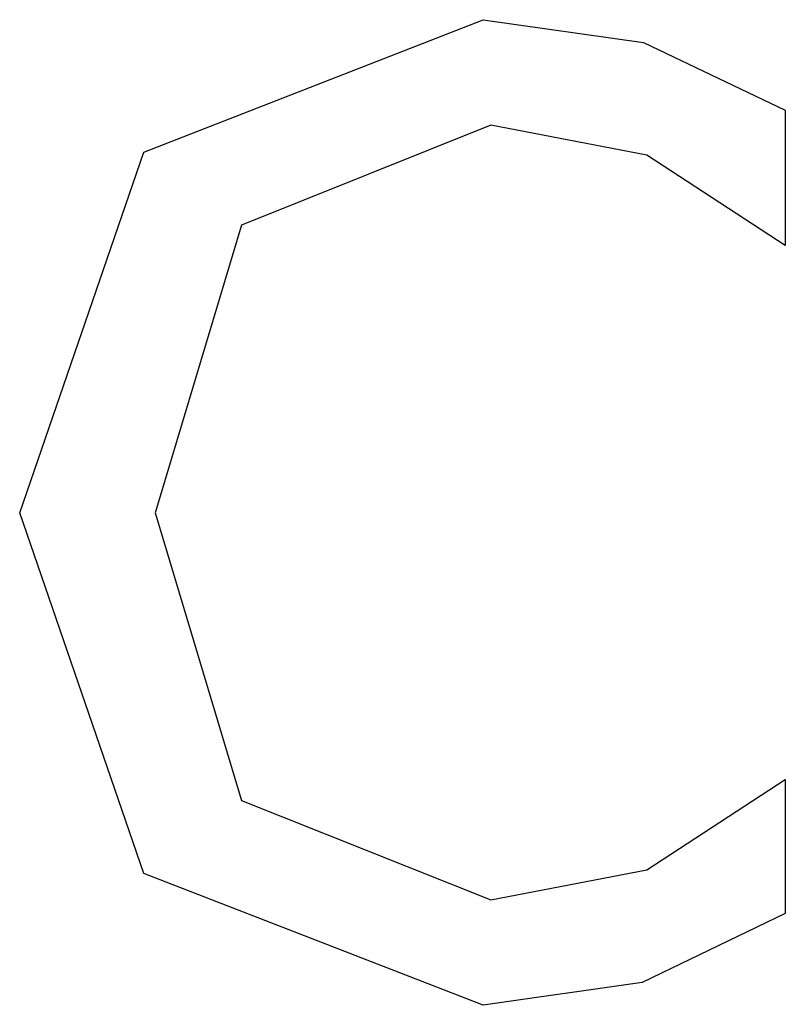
# Model space of a CAD drawing. Extents: x -3.52 to 3.12, y -3.83 to 4.71.
import ezdxf

# ---------------------------------------------------------------- set-up
doc = ezdxf.new("R2010")
doc.units = 0
doc.layers.get('0').update_dxf_attribs({"linetype": 'CONTINUOUS'})

msp = doc.modelspace()

# ---------------------------------------------------------------- linework, layer by layer
at = {"color": 7}
msp.add_lwpolyline([(3.116571, 3.925454), (3.116571, 2.751365), (1.914922, 3.534091), (0.564444, 3.793163), (-1.596319, 2.927754), (-2.345972, 0.436259), (-1.596319, -2.055233), (0.564444, -2.91513), (1.914922, -2.656058), (3.116571, -1.873332), (3.116571, -3.036395), (1.876337, -3.631709), (0.498299, -3.830145), (-2.445191, -2.689129), (-3.520061, 0.436259), (-2.445191, 3.56165), (0.498299, 4.708178), (1.887361, 4.509742), (3.116571, 3.925454)], dxfattribs=at)

doc.saveas('drawing.dxf')
